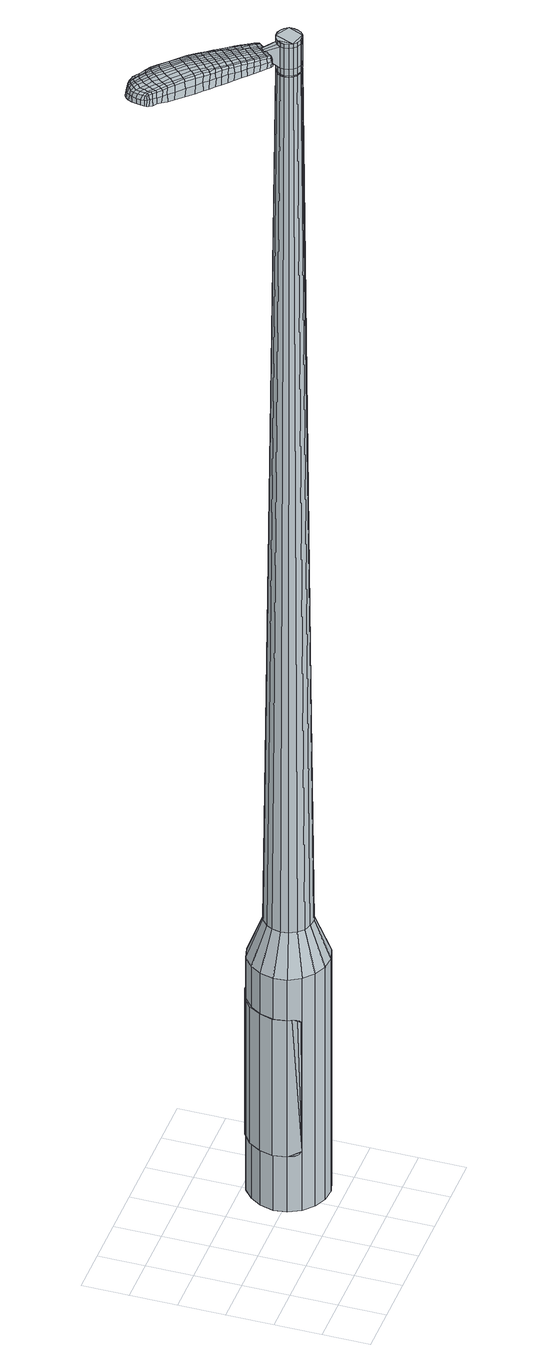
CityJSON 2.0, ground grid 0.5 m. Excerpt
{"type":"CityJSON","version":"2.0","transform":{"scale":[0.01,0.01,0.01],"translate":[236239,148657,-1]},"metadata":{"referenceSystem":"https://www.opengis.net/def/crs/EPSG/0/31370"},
"CityObjects":{
"object1":{"type":"GenericCityObject","attributes":{"cluster":152,"mean_distance_to_centroid":0.363,"new_centroid_x":236240.7,"new_centroid_y":148658.07,"mean_distance_to_camera":12.05,"H1":16.18,"H2":15.59,"Z_final":111.49,"cluster2":-1,"proj_x":236244.15,"proj_y":148654.35,"id_line":53322,"bearing_l":227.16,"distance":5.07,"orientation":"right","G_obj":137.16},"geometry":[{"type":"MultiSurface","lod":"2","boundaries":[[[0,1,2,3]],[[1,4,5,2]],[[4,6,7,5]],[[6,8,9,7]],[[8,10,11,9]],[[10,12,13,11]],[[12,14,15,13]],[[14,16,17,15]],[[16,18,19,17]],[[18,20,21,19]],[[20,22,23,21]],[[22,24,25,23]],[[24,26,27,25]],[[26,28,29,27]],[[28,30,31,29]],[[30,32,33,31]],[[32,34,35,33]],[[34,0,3,35]],[[36,37,38,39]],[[38,40,41,42]],[[41,43,42]],[[42,44,45,46]],[[45,47,46]],[[46,48,49,50]],[[49,51,50]],[[42,46,50,38]],[[50,52,39,38]],[[53,36,39]],[[2,5,7,35]],[[7,9,11,15]],[[11,13,15]],[[15,17,19,23]],[[19,21,23]],[[23,25,27,31]],[[27,29,31]],[[15,23,31,7]],[[31,33,35,7]],[[3,2,35]],[[1,0,54,55]],[[0,34,56,54]],[[34,32,57,56]],[[32,30,58,57]],[[30,28,59,58]],[[28,26,60,59]],[[26,24,61,60]],[[24,22,62,61]],[[22,20,63,62]],[[20,18,64,63]],[[18,16,65,64]],[[16,14,66,65]],[[14,12,67,66]],[[12,10,68,67]],[[10,8,69,68]],[[8,6,70,69]],[[6,4,71,70]],[[4,1,55,71]],[[55,54,72,73]],[[54,56,74,72]],[[56,57,75,74]],[[57,58,76,75]],[[58,59,77,76]],[[59,60,78,77]],[[60,61,79,78]],[[61,62,80,79]],[[62,63,81,80]],[[63,64,82,81]],[[64,65,83,82]],[[65,66,84,83]],[[66,67,85,84]],[[67,68,86,85]],[[68,69,87,86]],[[69,70,88,87]],[[70,71,89,88]],[[71,55,73,89]],[[72,90,91,73]],[[92,93,90,72]],[[94,95,93,92]],[[76,96,95,94]],[[97,98,96,76]],[[99,100,98,97]],[[101,102,100,99]],[[80,103,102,101]],[[104,105,103,80]],[[106,107,105,104]],[[83,108,107,106]],[[84,109,108,83]],[[110,111,109,84]],[[86,112,111,110]],[[87,113,112,86]],[[88,114,113,87]],[[89,115,114,88]],[[73,91,115,89]],[[116,117,118,119]],[[120,116,119,121]],[[122,120,121,123]],[[124,122,123,125]],[[126,124,125,127]],[[128,126,127,129]],[[130,128,129,131]],[[132,130,131,133]],[[134,132,133,135]],[[136,134,135,137]],[[138,136,137,139]],[[140,138,139,141]],[[142,140,141,143]],[[144,142,143,145]],[[146,144,145,147]],[[148,146,147,149]],[[74,92,72]],[[74,75,94,92]],[[75,76,94]],[[77,97,76]],[[77,78,99,97]],[[78,79,101,99]],[[79,80,101]],[[81,104,80]],[[81,82,106,104]],[[82,83,106]],[[85,110,84]],[[85,86,110]],[[150,111,112]],[[150,109,111]],[[151,107,108]],[[151,152,105,107]],[[152,103,105]],[[153,102,103]],[[153,154,100,102]],[[154,155,98,100]],[[155,96,98]],[[156,95,96]],[[156,157,93,95]],[[157,90,93]],[[39,52,148,158]],[[91,90,159,149]],[[53,39,158,117]],[[90,157,118,159]],[[36,53,117,116]],[[157,156,119,118]],[[37,36,116,120]],[[156,96,121,119]],[[38,37,120,122]],[[96,155,123,121]],[[40,38,122,124]],[[155,154,125,123]],[[41,40,124,126]],[[154,153,127,125]],[[43,41,126,128]],[[153,103,129,127]],[[42,43,128,130]],[[103,152,131,129]],[[44,42,130,132]],[[152,151,133,131]],[[45,44,132,134]],[[151,108,135,133]],[[47,45,134,136]],[[108,109,137,135]],[[46,47,136,138]],[[109,150,139,137]],[[48,46,138,140]],[[150,112,141,139]],[[49,48,140,142]],[[112,113,143,141]],[[51,49,142,144]],[[113,114,145,143]],[[50,51,144,146]],[[114,115,147,145]],[[52,50,146,148]],[[115,91,149,147]],[[148,149,160,161]],[[149,159,162,160]],[[159,118,163,162]],[[118,117,164,163]],[[117,158,165,164]],[[158,148,161,165]],[[166,167,168,169]],[[170,166,169,171]],[[166,170,172,173]],[[167,166,173,174]],[[175,176,177,178]],[[179,175,178,180]],[[175,179,181,182]],[[176,175,182,183]],[[184,185,186,187]],[[188,184,187,189]],[[184,188,190,191]],[[185,184,191,192]],[[193,194,195,196]],[[197,193,196,198]],[[193,197,199,200]],[[194,193,200,201]],[[202,203,204,205]],[[206,202,205,207]],[[202,206,208,209]],[[203,202,209,210]],[[211,212,213,214]],[[215,211,214,216]],[[211,215,217,218]],[[212,211,218,219]],[[220,221,222,223]],[[212,220,223,213]],[[220,212,219,224]],[[221,220,224,225]],[[226,227,228,229]],[[221,226,229,222]],[[226,221,225,230]],[[227,226,230,231]],[[232,170,171,233]],[[227,232,233,228]],[[232,227,231,234]],[[170,232,234,172]],[[235,236,237,238]],[[239,235,238,240]],[[235,239,241,242]],[[236,235,242,243]],[[244,245,246,247]],[[236,244,247,237]],[[244,236,243,248]],[[245,244,248,249]],[[250,251,252,253]],[[245,250,253,246]],[[250,245,249,254]],[[251,250,254,255]],[[256,257,258,259]],[[251,256,259,252]],[[256,251,255,260]],[[257,256,260,261]],[[262,167,174,263]],[[257,262,263,258]],[[262,257,261,264]],[[167,262,264,168]],[[265,266,267,268]],[[269,265,268,270]],[[265,269,271,272]],[[266,265,272,273]],[[274,275,276,277]],[[266,274,277,267]],[[274,266,273,278]],[[275,274,278,279]],[[280,281,282,283]],[[275,280,283,276]],[[280,275,279,284]],[[281,280,284,285]],[[286,179,180,287]],[[281,286,287,282]],[[286,281,285,288]],[[179,286,288,181]],[[289,290,291,292]],[[293,289,292,294]],[[289,293,295,296]],[[290,289,296,297]],[[298,299,300,301]],[[290,298,301,291]],[[298,290,297,302]],[[299,298,302,303]],[[304,305,306,307]],[[299,304,307,300]],[[304,299,303,308]],[[305,304,308,309]],[[310,311,312,313]],[[305,310,313,306]],[[310,305,309,314]],[[311,310,314,315]],[[316,176,183,317]],[[311,316,317,312]],[[316,311,315,318]],[[176,316,318,177]],[[319,205,204,320]],[[321,319,320,322]],[[319,321,323,324]],[[205,319,324,207]],[[325,321,322,326]],[[327,325,326,328]],[[325,327,329,330]],[[321,325,330,323]],[[331,327,328,332]],[[333,331,332,334]],[[331,333,335,336]],[[327,331,336,329]],[[337,333,334,338]],[[339,337,338,340]],[[337,339,341,342]],[[333,337,342,335]],[[343,339,340,344]],[[194,343,344,195]],[[343,194,201,345]],[[339,343,345,341]],[[346,347,192,191]],[[348,346,191,190]],[[346,348,349,350]],[[347,346,350,351]],[[352,353,351,350]],[[354,352,350,349]],[[352,354,355,356]],[[353,352,356,357]],[[358,359,357,356]],[[360,358,356,355]],[[358,360,361,362]],[[359,358,362,363]],[[364,365,363,362]],[[366,364,362,361]],[[364,366,199,197]],[[365,364,197,198]],[[367,368,369,370]],[[269,367,370,271]],[[367,269,270,371]],[[368,367,371,372]],[[373,188,189,374]],[[368,373,374,369]],[[373,368,372,375]],[[188,373,375,190]],[[376,377,378,379]],[[215,376,379,217]],[[376,215,216,380]],[[377,376,380,381]],[[382,383,384,385]],[[377,382,385,378]],[[382,377,381,386]],[[383,382,386,387]],[[388,185,192,389]],[[383,388,389,384]],[[388,383,387,390]],[[185,388,390,186]],[[391,392,393,394]],[[173,391,394,174]],[[391,173,172,395]],[[392,391,395,396]],[[397,398,399,400]],[[392,397,400,393]],[[397,392,396,401]],[[398,397,401,402]],[[403,196,195,404]],[[398,403,404,399]],[[403,398,402,405]],[[196,403,405,198]],[[406,407,408,409]],[[178,406,409,180]],[[406,178,177,410]],[[407,406,410,411]],[[412,200,199,413]],[[407,412,413,408]],[[412,407,411,414]],[[200,412,414,201]],[[415,416,417,418]],[[293,415,418,295]],[[415,293,294,419]],[[416,415,419,420]],[[421,206,207,422]],[[416,421,422,417]],[[421,416,420,423]],[[206,421,423,208]],[[424,425,426,427]],[[239,424,427,241]],[[424,239,240,428]],[[425,424,428,429]],[[430,431,432,433]],[[425,430,433,426]],[[430,425,429,434]],[[431,430,434,435]],[[436,203,210,437]],[[431,436,437,432]],[[436,431,435,438]],[[203,436,438,204]],[[439,440,429,428]],[[238,439,428,240]],[[439,238,237,441]],[[440,439,441,442]],[[443,444,435,434]],[[440,443,434,429]],[[443,440,442,445]],[[444,443,445,446]],[[447,320,204,438]],[[444,447,438,435]],[[447,444,446,448]],[[320,447,448,322]],[[449,450,451,452]],[[296,449,452,297]],[[449,296,295,418]],[[450,449,418,417]],[[453,324,323,454]],[[450,453,454,451]],[[453,450,417,422]],[[324,453,422,207]],[[455,456,442,441]],[[247,455,441,237]],[[455,247,246,457]],[[456,455,457,458]],[[459,460,446,445]],[[456,459,445,442]],[[459,456,458,461]],[[460,459,461,462]],[[463,326,322,448]],[[460,463,448,446]],[[463,460,462,464]],[[326,463,464,328]],[[465,466,467,468]],[[302,465,468,303]],[[465,302,297,452]],[[466,465,452,451]],[[469,330,329,470]],[[466,469,470,467]],[[469,466,451,454]],[[330,469,454,323]],[[471,472,458,457]],[[253,471,457,246]],[[471,253,252,473]],[[472,471,473,474]],[[475,476,462,461]],[[472,475,461,458]],[[475,472,474,477]],[[476,475,477,478]],[[479,332,328,464]],[[476,479,464,462]],[[479,476,478,480]],[[332,479,480,334]],[[481,482,483,484]],[[308,481,484,309]],[[481,308,303,468]],[[482,481,468,467]],[[485,336,335,486]],[[482,485,486,483]],[[485,482,467,470]],[[336,485,470,329]],[[487,488,474,473]],[[259,487,473,252]],[[487,259,258,489]],[[488,487,489,490]],[[491,492,478,477]],[[488,491,477,474]],[[491,488,490,493]],[[492,491,493,494]],[[495,338,334,480]],[[492,495,480,478]],[[495,492,494,496]],[[338,495,496,340]],[[497,498,499,500]],[[314,497,500,315]],[[497,314,309,484]],[[498,497,484,483]],[[501,342,341,502]],[[498,501,502,499]],[[501,498,483,486]],[[342,501,486,335]],[[503,504,490,489]],[[263,503,489,258]],[[503,263,174,394]],[[504,503,394,393]],[[505,506,494,493]],[[504,505,493,490]],[[505,504,393,400]],[[506,505,400,399]],[[507,344,340,496]],[[506,507,496,494]],[[507,506,399,404]],[[344,507,404,195]],[[508,509,411,410]],[[318,508,410,177]],[[508,318,315,500]],[[509,508,500,499]],[[510,345,201,414]],[[509,510,414,411]],[[510,509,499,502]],[[345,510,502,341]],[[511,512,372,371]],[[268,511,371,270]],[[511,268,267,513]],[[512,511,513,514]],[[515,348,190,375]],[[512,515,375,372]],[[515,512,514,516]],[[348,515,516,349]],[[517,518,519,520]],[[218,517,520,219]],[[517,218,217,379]],[[518,517,379,378]],[[521,522,523,524]],[[518,521,524,519]],[[521,518,378,385]],[[522,521,385,384]],[[525,347,351,526]],[[522,525,526,523]],[[525,522,384,389]],[[347,525,389,192]],[[527,528,514,513]],[[277,527,513,267]],[[527,277,276,529]],[[528,527,529,530]],[[531,354,349,516]],[[528,531,516,514]],[[531,528,530,532]],[[354,531,532,355]],[[533,534,535,536]],[[224,533,536,225]],[[533,224,219,520]],[[534,533,520,519]],[[537,538,539,540]],[[534,537,540,535]],[[537,534,519,524]],[[538,537,524,523]],[[541,353,357,542]],[[538,541,542,539]],[[541,538,523,526]],[[353,541,526,351]],[[543,544,530,529]],[[283,543,529,276]],[[543,283,282,545]],[[544,543,545,546]],[[547,360,355,532]],[[544,547,532,530]],[[547,544,546,548]],[[360,547,548,361]],[[549,550,551,552]],[[230,549,552,231]],[[549,230,225,536]],[[550,549,536,535]],[[553,554,555,556]],[[550,553,556,551]],[[553,550,535,540]],[[554,553,540,539]],[[557,359,363,558]],[[554,557,558,555]],[[557,554,539,542]],[[359,557,542,357]],[[559,560,546,545]],[[287,559,545,282]],[[559,287,180,409]],[[560,559,409,408]],[[561,366,361,548]],[[560,561,548,546]],[[561,560,408,413]],[[366,561,413,199]],[[562,563,396,395]],[[234,562,395,172]],[[562,234,231,552]],[[563,562,552,551]],[[564,565,402,401]],[[563,564,401,396]],[[564,563,551,556]],[[565,564,556,555]],[[566,365,198,405]],[[565,566,405,402]],[[566,565,555,558]],[[365,566,558,363]],[[567,568,569,570]],[[570,569,571,572]],[[573,571,569,574]],[[574,569,568,575]],[[576,577,578,579]],[[579,578,580,581]],[[582,580,578,583]],[[583,578,577,584]],[[585,586,587,588]],[[588,587,589,590]],[[591,589,587,592]],[[592,587,586,593]],[[594,595,596,597]],[[597,596,598,599]],[[600,598,596,601]],[[601,596,595,602]],[[603,604,605,606]],[[606,605,607,608]],[[609,607,605,610]],[[610,605,604,611]],[[612,613,614,615]],[[615,614,616,617]],[[618,616,614,619]],[[619,614,613,620]],[[621,622,623,624]],[[624,623,613,612]],[[620,613,623,625]],[[625,623,622,626]],[[627,628,629,630]],[[630,629,622,621]],[[626,622,629,631]],[[631,629,628,632]],[[572,571,633,634]],[[634,633,628,627]],[[632,628,633,635]],[[635,633,571,573]],[[636,637,638,639]],[[639,638,640,641]],[[642,640,638,643]],[[643,638,637,644]],[[645,646,647,648]],[[648,647,637,636]],[[644,637,647,649]],[[649,647,646,650]],[[651,652,653,654]],[[654,653,646,645]],[[650,646,653,655]],[[655,653,652,656]],[[657,658,659,660]],[[660,659,652,651]],[[656,652,659,661]],[[661,659,658,662]],[[575,568,663,664]],[[664,663,658,657]],[[662,658,663,665]],[[665,663,568,567]],[[666,667,668,669]],[[669,668,670,671]],[[672,670,668,673]],[[673,668,667,674]],[[675,676,677,678]],[[678,677,667,666]],[[674,667,677,679]],[[679,677,676,680]],[[681,682,683,684]],[[684,683,676,675]],[[680,676,683,685]],[[685,683,682,686]],[[581,580,687,688]],[[688,687,682,681]],[[686,682,687,689]],[[689,687,580,582]],[[690,691,692,693]],[[693,692,694,695]],[[696,694,692,697]],[[697,692,691,698]],[[699,700,701,702]],[[702,701,691,690]],[[698,691,701,703]],[[703,701,700,704]],[[705,706,707,708]],[[708,707,700,699]],[[704,700,707,709]],[[709,707,706,710]],[[711,712,713,714]],[[714,713,706,705]],[[710,706,713,715]],[[715,713,712,716]],[[584,577,717,718]],[[718,717,712,711]],[[716,712,717,719]],[[719,717,577,576]],[[603,606,720,721]],[[721,720,722,723]],[[724,722,720,725]],[[725,720,606,608]],[[723,722,726,727]],[[727,726,728,729]],[[730,728,726,731]],[[731,726,722,724]],[[729,728,732,733]],[[733,732,734,735]],[[736,734,732,737]],[[737,732,728,730]],[[735,734,738,739]],[[739,738,740,741]],[[742,740,738,743]],[[743,738,734,736]],[[741,740,744,745]],[[745,744,595,594]],[[602,595,744,746]],[[746,744,740,742]],[[593,747,748,592]],[[592,748,749,591]],[[750,749,748,751]],[[751,748,747,752]],[[752,753,754,751]],[[751,754,755,750]],[[756,755,754,757]],[[757,754,753,758]],[[758,759,760,757]],[[757,760,761,756]],[[762,761,760,763]],[[763,760,759,764]],[[764,765,766,763]],[[763,766,767,762]],[[600,767,766,598]],[[598,766,765,599]],[[768,769,770,771]],[[771,770,670,672]],[[671,670,770,772]],[[772,770,769,773]],[[590,589,774,775]],[[775,774,769,768]],[[773,769,774,776]],[[776,774,589,591]],[[777,778,779,780]],[[780,779,616,618]],[[617,616,779,781]],[[781,779,778,782]],[[783,784,785,786]],[[786,785,778,777]],[[782,778,785,787]],[[787,785,784,788]],[[593,586,789,790]],[[790,789,784,783]],[[788,784,789,791]],[[791,789,586,585]],[[792,793,794,795]],[[795,794,574,575]],[[573,574,794,796]],[[796,794,793,797]],[[798,799,800,801]],[[801,800,793,792]],[[797,793,800,802]],[[802,800,799,803]],[[594,597,804,805]],[[805,804,799,798]],[[803,799,804,806]],[[806,804,597,599]],[[807,808,809,810]],[[810,809,579,581]],[[576,579,809,811]],[[811,809,808,812]],[[600,601,813,814]],[[814,813,808,807]],[[812,808,813,815]],[[815,813,601,602]],[[816,817,818,819]],[[819,818,694,696]],[[694,818,695]],[[695,818,817,820]],[[608,607,821,822]],[[822,821,817,816]],[[820,817,821,823]],[[823,821,607,609]],[[824,825,826,827]],[[827,826,640,642]],[[641,640,826,828]],[[826,825,828]],[[829,830,831,832]],[[832,831,825,824]],[[828,825,831,833]],[[833,831,830,834]],[[611,604,835,836]],[[836,835,830,829]],[[834,830,835,837]],[[837,835,604,603]],[[838,839,828]],[[828,839,639,641]],[[636,639,839,840]],[[840,839,838,841]],[[834,842,843,833]],[[833,843,838,828]],[[841,838,843,844]],[[844,843,842,845]],[[603,721,846,837]],[[837,846,842,834]],[[845,842,846,847]],[[847,846,721,723]],[[848,849,850,851]],[[851,850,697,698]],[[696,697,850,819]],[[819,850,849,816]],[[724,725,852,853]],[[853,852,849,848]],[[816,849,852,822]],[[822,852,725,608]],[[841,854,855,840]],[[840,855,648,636]],[[645,648,855,856]],[[856,855,854,857]],[[845,858,859,844]],[[844,859,854,841]],[[857,854,859,860]],[[860,859,858,861]],[[723,727,862,847]],[[847,862,858,845]],[[861,858,862,863]],[[863,862,727,729]],[[864,865,866,867]],[[867,866,703,704]],[[698,703,866,851]],[[851,866,865,848]],[[730,731,868,869]],[[869,868,865,864]],[[848,865,868,853]],[[853,868,731,724]],[[857,870,871,856]],[[856,871,654,645]],[[651,654,871,872]],[[872,871,870,873]],[[861,874,875,860]],[[860,875,870,857]],[[873,870,875,876]],[[876,875,874,877]],[[729,733,878,863]],[[863,878,874,861]],[[877,874,878,879]],[[879,878,733,735]],[[880,881,882,883]],[[883,882,709,710]],[[704,709,882,867]],[[867,882,881,864]],[[736,737,884,885]],[[885,884,881,880]],[[864,881,884,869]],[[869,884,737,730]],[[873,886,887,872]],[[872,887,660,651]],[[657,660,887,888]],[[888,887,886,889]],[[877,890,891,876]],[[876,891,886,873]],[[889,886,891,892]],[[892,891,890,893]],[[735,739,894,879]],[[879,894,890,877]],[[893,890,894,895]],[[895,894,739,741]],[[896,897,898,899]],[[899,898,715,716]],[[710,715,898,883]],[[883,898,897,880]],[[742,743,900,901]],[[901,900,897,896]],[[880,897,900,885]],[[885,900,743,736]],[[889,902,903,888]],[[888,903,664,657]],[[575,664,903,795]],[[795,903,902,792]],[[893,904,905,892]],[[892,905,902,889]],[[792,902,905,801]],[[801,905,904,798]],[[741,745,906,895]],[[895,906,904,893]],[[798,904,906,805]],[[805,906,745,594]],[[812,907,908,811]],[[811,908,719,576]],[[716,719,908,899]],[[899,908,907,896]],[[602,746,909,815]],[[815,909,907,812]],[[896,907,909,901]],[[901,909,746,742]],[[773,910,911,772]],[[772,911,669,671]],[[666,669,911,912]],[[912,911,910,913]],[[591,749,914,776]],[[776,914,910,773]],[[913,910,914,915]],[[915,914,749,750]],[[916,917,918,919]],[[919,918,619,620]],[[618,619,918,780]],[[780,918,917,777]],[[920,921,922,923]],[[923,922,917,916]],[[777,917,922,786]],[[786,922,921,783]],[[752,747,924,925]],[[925,924,921,920]],[[783,921,924,790]],[[790,924,747,593]],[[913,926,927,912]],[[912,927,678,666]],[[675,678,927,928]],[[928,927,926,929]],[[750,755,930,915]],[[915,930,926,913]],[[929,926,930,931]],[[931,930,755,756]],[[932,933,934,935]],[[935,934,625,626]],[[620,625,934,919]],[[919,934,933,916]],[[936,937,938,939]],[[939,938,933,932]],[[916,933,938,923]],[[923,938,937,920]],[[758,753,940,941]],[[941,940,937,936]],[[920,937,940,925]],[[925,940,753,752]],[[929,942,943,928]],[[928,943,684,675]],[[681,684,943,944]],[[944,943,942,945]],[[756,761,946,931]],[[931,946,942,929]],[[945,942,946,947]],[[947,946,761,762]],[[948,949,950,951]],[[951,950,631,632]],[[626,631,950,935]],[[935,950,949,932]],[[952,953,954,955]],[[955,954,949,948]],[[932,949,954,939]],[[939,954,953,936]],[[764,759,956,957]],[[957,956,953,952]],[[936,953,956,941]],[[941,956,759,758]],[[945,958,959,944]],[[944,959,688,681]],[[581,688,959,810]],[[810,959,958,807]],[[762,767,960,947]],[[947,960,958,945]],[[807,958,960,814]],[[814,960,767,600]],[[797,961,962,796]],[[796,962,635,573]],[[632,635,962,951]],[[951,962,961,948]],[[803,963,964,802]],[[802,964,961,797]],[[948,961,964,955]],[[955,964,963,952]],[[599,765,965,806]],[[806,965,963,803]],[[952,963,965,957]],[[957,965,765,764]],[[567,570,169,168]],[[570,572,171,169]],[[582,583,182,181]],[[583,584,183,182]],[[585,588,187,186]],[[588,590,189,187]],[[609,610,209,208]],[[610,611,210,209]],[[612,615,214,213]],[[615,617,216,214]],[[621,624,223,222]],[[624,612,213,223]],[[627,630,229,228]],[[630,621,222,229]],[[572,634,233,171]],[[634,627,228,233]],[[642,643,242,241]],[[643,644,243,242]],[[644,649,248,243]],[[649,650,249,248]],[[650,655,254,249]],[[655,656,255,254]],[[656,661,260,255]],[[661,662,261,260]],[[662,665,264,261]],[[665,567,168,264]],[[672,673,272,271]],[[673,674,273,272]],[[674,679,278,273]],[[679,680,279,278]],[[680,685,284,279]],[[685,686,285,284]],[[686,689,288,285]],[[689,582,181,288]],[[690,693,292,291]],[[693,695,294,292]],[[699,702,301,300]],[[702,690,291,301]],[[705,708,307,306]],[[708,699,300,307]],[[711,714,313,312]],[[714,705,306,313]],[[584,718,317,183]],[[718,711,312,317]],[[768,771,370,369]],[[771,672,271,370]],[[590,775,374,189]],[[775,768,369,374]],[[617,781,380,216]],[[781,782,381,380]],[[782,787,386,381]],[[787,788,387,386]],[[788,791,390,387]],[[791,585,186,390]],[[695,419,294]],[[695,820,420,419]],[[820,823,423,420]],[[823,609,208,423]],[[824,827,427,426]],[[827,642,241,427]],[[829,832,433,432]],[[832,824,426,433]],[[611,836,437,210]],[[836,829,432,437]],[[966,967,968,969]],[[970,971,969,968]],[[972,973,974,975]],[[976,977,978,979]],[[967,980,981,968]],[[982,970,968,981]],[[983,972,975,984]],[[985,986,977,976]],[[980,987,988,981]],[[988,989,982,981]],[[990,983,984,991]],[[992,986,985,993]],[[987,994,995,988]],[[995,996,989,988]],[[997,990,991,998]],[[999,992,993,1000]],[[1001,1002,1003,1004]],[[1005,1006,1002,1001]],[[1005,1007,1008,1006]],[[1007,1009,1010,1008]],[[1011,1012,1013,1014]],[[1015,1016,1012,1011]],[[1017,1018,1016,1015]],[[1019,1020,1018,1017]],[[1014,1003,1002,1011]],[[1011,1002,1006,1015]],[[1006,1008,1017,1015]],[[1008,1010,1019,1017]],[[975,974,971,970]],[[984,975,970,982]],[[989,991,984,982]],[[996,998,991,989]],[[976,979,973,972]],[[985,976,972,983]],[[993,985,983,990]],[[1000,993,990,997]],[[977,1001,1004,978]],[[986,1005,1001,977]],[[1007,1005,986,992]],[[1009,1007,992,999]],[[1021,1022,1023,1024]],[[1023,1025,1026,1027]],[[1023,1027,1028,1029]],[[1023,1029,1024]],[[1030,1021,1024,1031]],[[1032,1031,1024,1033]],[[1034,1033,1024]],[[1035,1023,1022,1036]],[[1037,1035,1036,1038]],[[1039,1037,1038,1040]],[[1041,1039,1040,1042]],[[1043,1041,1042,1044]],[[1044,1045,1046,1047]],[[1044,1047,1048,1049]],[[1044,1049,1050,1051]],[[1050,1052,1053,1054]],[[1050,1054,1055,1056]],[[1050,1056,1051]],[[1044,1051,1043]],[[1057,1058,1022,1021]],[[1059,1060,1025,1023]],[[1061,1062,1034,1024]],[[1058,1063,1036,1022]],[[1064,1059,1023,1035]],[[1063,1065,1038,1036]],[[1066,1064,1035,1037]],[[1065,1067,1040,1038]],[[1068,1066,1037,1039]],[[1067,1069,1042,1040]],[[1070,1068,1039,1041]],[[1069,1071,1044,1042]],[[1072,1070,1041,1043]],[[1071,1073,1045,1044]],[[1074,1075,1052,1050]],[[1076,1072,1043,1051]],[[1046,1045,1073,1077]],[[1047,1046,1077,1078]],[[1048,1047,1078,1079]],[[1049,1048,1079,1080]],[[1050,1049,1080,1074]],[[1081,1057,1021,1030]],[[1082,1081,1030,1031]],[[1083,1082,1031,1032]],[[1084,1083,1032,1033]],[[1062,1084,1033,1034]],[[1026,1025,1060,1085]],[[1053,1052,1075,1086]],[[1027,1026,1085,1087]],[[1028,1027,1087,1088]],[[1029,1028,1088,1089]],[[1024,1029,1089,1061]],[[1054,1053,1086,1090]],[[1055,1054,1090,1091]],[[1056,1055,1091,1092]],[[1051,1056,1092,1076]]]}]}
},
"vertices":[
[137,136,384],[148,145,384],[148,145,96],[137,136,96],[162,149,384],[162,149,96],[177,148,384],[177,148,96],[191,143,384],[191,143,96],[201,133,384],[201,133,96],[208,120,384],[208,120,96],[210,105,384],[210,105,96],[207,91,384],[207,91,96],[199,78,384],[199,78,96],[187,69,384],[187,69,96],[173,65,384],[173,65,96],[158,66,384],[158,66,96],[145,72,384],[145,72,96],[134,82,384],[134,82,96],[127,95,384],[127,95,96],[125,109,384],[125,109,96],[129,124,384],[129,124,96],[154,108,1524],[155,103,1524],[157,99,1524],[158,116,1524],[160,96,1524],[165,94,1524],[174,95,1524],[169,94,1524],[178,98,1524],[180,102,1524],[181,111,1524],[181,106,1524],[178,115,1524],[175,118,1524],[166,120,1524],[171,120,1524],[162,119,1524],[155,112,1524],[149,124,429],[156,130,429],[145,117,429],[143,108,429],[144,100,429],[148,92,429],[154,86,429],[162,83,429],[171,82,429],[179,85,429],[186,90,429],[191,97,429],[193,106,429],[192,115,429],[188,122,429],[181,128,429],[173,132,429],[165,132,429],[158,116,1483],[162,119,1483],[155,112,1483],[154,108,1483],[155,103,1483],[157,99,1483],[160,96,1483],[165,94,1483],[169,94,1483],[174,95,1483],[178,98,1483],[180,102,1483],[181,106,1483],[181,111,1483],[178,115,1483],[175,118,1483],[171,120,1483],[166,120,1483],[158,116,1485],[162,119,1485],[156,112,1483],[156,112,1485],[155,108,1483],[155,108,1485],[155,103,1485],[158,99,1483],[158,99,1485],[161,96,1483],[161,96,1485],[165,95,1483],[165,95,1485],[169,94,1485],[174,96,1483],[174,96,1485],[177,98,1483],[177,98,1485],[180,102,1485],[181,106,1485],[180,111,1483],[180,111,1485],[178,115,1485],[175,118,1485],[171,120,1485],[166,120,1485],[154,108,1519],[155,112,1519],[155,112,1493],[154,108,1493],[155,103,1519],[155,103,1493],[157,99,1519],[157,99,1493],[160,96,1519],[160,96,1493],[165,94,1519],[165,94,1493],[169,94,1519],[169,94,1493],[174,95,1519],[174,95,1493],[178,98,1519],[178,98,1493],[180,102,1519],[180,102,1493],[181,106,1519],[181,106,1493],[181,111,1519],[181,111,1493],[178,115,1519],[178,115,1493],[175,118,1519],[175,118,1493],[171,120,1519],[171,120,1493],[166,120,1519],[166,120,1493],[162,119,1519],[162,119,1493],[181,111,1485],[178,98,1485],[174,95,1485],[165,94,1485],[160,96,1485],[157,99,1485],[154,108,1485],[155,112,1485],[158,116,1519],[158,116,1493],[146,131,1513],[146,131,1518],[144,129,1513],[142,127,1513],[142,127,1518],[144,129,1518],[103,194,1519],[108,189,1518],[108,191,1509],[103,196,1510],[97,200,1519],[97,202,1510],[97,198,1526],[103,192,1525],[108,187,1525],[77,166,1519],[82,161,1518],[84,161,1525],[79,166,1525],[70,171,1519],[72,172,1526],[68,171,1510],[75,165,1510],[80,161,1509],[35,228,1519],[37,231,1519],[37,232,1513],[34,229,1513],[33,225,1519],[32,225,1513],[34,224,1524],[36,227,1524],[39,230,1524],[89,178,1530],[95,173,1529],[97,175,1529],[92,180,1530],[83,184,1531],[85,187,1531],[80,181,1530],[87,175,1530],[92,170,1529],[149,123,1512],[150,125,1512],[150,126,1517],[148,124,1517],[147,121,1512],[146,122,1517],[146,121,1506],[148,124,1506],[150,126,1506],[59,233,1519],[62,231,1519],[62,233,1512],[59,235,1512],[57,234,1518],[57,236,1512],[57,233,1522],[58,232,1523],[61,230,1524],[65,228,1519],[70,225,1519],[70,226,1512],[66,230,1512],[65,227,1524],[69,223,1525],[74,221,1519],[80,216,1519],[80,218,1511],[74,223,1511],[74,219,1526],[80,214,1526],[89,208,1519],[89,210,1510],[88,206,1526],[154,140,1513],[149,146,1513],[149,145,1518],[154,139,1517],[158,136,1512],[157,136,1516],[158,137,1506],[154,142,1507],[149,147,1507],[144,151,1514],[139,157,1515],[138,155,1520],[144,150,1519],[144,153,1507],[139,158,1507],[134,162,1515],[128,168,1516],[128,166,1522],[133,161,1521],[134,164,1508],[129,169,1508],[123,173,1517],[118,178,1517],[118,176,1524],[123,171,1523],[123,175,1508],[118,180,1509],[113,183,1518],[113,182,1524],[113,185,1509],[34,207,1519],[36,205,1519],[37,205,1524],[35,208,1523],[33,209,1518],[34,210,1522],[31,209,1512],[32,207,1512],[34,204,1512],[39,201,1519],[43,197,1519],[45,197,1525],[41,202,1524],[38,201,1512],[41,197,1512],[47,193,1519],[53,187,1519],[55,188,1526],[49,193,1526],[46,192,1511],[51,187,1511],[62,179,1519],[63,180,1526],[60,179,1510],[134,118,1513],[128,123,1513],[126,123,1507],[132,118,1507],[138,115,1512],[137,115,1506],[138,116,1516],[135,119,1517],[129,124,1518],[122,128,1514],[116,133,1515],[115,132,1507],[120,128,1507],[123,128,1519],[118,133,1520],[110,137,1515],[105,142,1516],[103,142,1508],[109,137,1508],[112,138,1521],[106,143,1522],[99,147,1517],[93,152,1517],[91,151,1509],[97,147,1508],[101,147,1523],[95,152,1524],[88,156,1518],[86,156,1509],[89,157,1524],[144,128,1519],[146,130,1519],[138,133,1520],[140,135,1520],[136,131,1520],[142,126,1519],[133,138,1522],[135,140,1522],[127,143,1523],[129,145,1523],[125,141,1523],[131,136,1521],[122,148,1524],[124,150,1524],[116,153,1525],[118,155,1525],[114,151,1525],[120,146,1524],[111,158,1526],[113,160,1526],[106,163,1527],[108,165,1527],[103,161,1527],[109,156,1526],[100,168,1528],[102,170,1528],[98,165,1528],[38,225,1527],[41,228,1527],[36,222,1526],[39,219,1527],[42,222,1528],[44,225,1528],[46,218,1529],[49,220,1529],[44,214,1528],[49,209,1530],[52,213,1530],[54,215,1530],[57,208,1531],[60,211,1531],[54,204,1530],[61,198,1531],[64,202,1531],[66,204,1531],[73,193,1531],[76,195,1531],[71,190,1531],[32,212,1518],[31,215,1519],[30,215,1513],[30,211,1513],[33,211,1523],[33,214,1523],[32,220,1519],[31,220,1513],[33,219,1524],[54,235,1518],[52,235,1518],[52,234,1523],[55,233,1523],[55,236,1513],[52,236,1513],[48,235,1519],[44,234,1519],[45,233,1524],[49,234,1523],[48,236,1513],[44,235,1513],[41,233,1519],[42,232,1524],[40,234,1513],[102,191,1528],[101,189,1528],[106,184,1528],[107,186,1527],[96,197,1528],[94,195,1529],[98,187,1529],[96,185,1530],[101,180,1529],[104,182,1528],[92,194,1529],[90,191,1530],[94,183,1530],[99,178,1529],[87,189,1531],[80,167,1528],[81,169,1529],[75,175,1529],[73,173,1528],[85,162,1527],[87,164,1528],[84,172,1529],[77,178,1530],[89,167,1528],[140,115,1512],[142,116,1512],[141,117,1517],[140,116,1517],[139,114,1506],[141,116,1506],[144,118,1512],[143,120,1517],[143,119,1506],[159,134,1512],[158,133,1512],[157,134,1506],[159,135,1506],[157,134,1517],[156,133,1517],[156,131,1512],[154,129,1512],[154,130,1506],[156,132,1506],[155,132,1517],[153,130,1517],[152,127,1512],[152,128,1506],[151,128,1517],[153,138,1519],[152,137,1519],[148,143,1520],[147,142,1520],[151,135,1519],[149,133,1519],[146,141,1520],[144,139,1520],[147,132,1519],[142,137,1520],[136,119,1519],[137,121,1519],[132,126,1520],[130,124,1520],[139,123,1519],[134,128,1520],[143,149,1521],[142,148,1521],[138,154,1522],[137,153,1522],[140,146,1521],[138,144,1521],[135,151,1522],[133,149,1523],[137,142,1522],[131,147,1523],[125,129,1521],[126,131,1521],[120,135,1522],[119,134,1522],[128,133,1521],[123,138,1522],[133,159,1523],[131,158,1523],[127,165,1524],[126,163,1524],[130,156,1523],[128,154,1524],[124,162,1525],[122,159,1525],[126,152,1524],[120,157,1525],[113,139,1523],[115,140,1523],[109,145,1524],[107,144,1524],[117,143,1524],[111,148,1525],[122,170,1525],[121,169,1525],[117,175,1526],[116,174,1526],[119,167,1526],[117,165,1526],[114,172,1527],[112,170,1527],[115,162,1526],[110,168,1527],[102,148,1525],[103,150,1525],[98,155,1526],[96,153,1526],[106,153,1526],[100,157,1527],[112,180,1527],[111,179,1527],[109,177,1527],[107,175,1528],[104,173,1528],[91,158,1527],[92,159,1527],[95,162,1528],[35,210,1525],[35,212,1525],[37,207,1526],[37,210,1526],[35,217,1526],[38,214,1527],[57,232,1525],[54,232,1525],[57,230,1526],[59,230,1525],[51,232,1525],[47,231,1526],[50,229,1527],[54,229,1526],[44,230,1526],[47,227,1527],[41,203,1526],[41,206,1527],[45,199,1527],[46,201,1528],[42,210,1528],[47,205,1529],[63,226,1526],[61,226,1527],[66,222,1528],[68,223,1527],[58,226,1527],[55,225,1528],[60,220,1529],[63,221,1528],[52,223,1528],[57,218,1530],[49,194,1528],[50,197,1529],[55,189,1528],[56,191,1529],[52,200,1529],[59,194,1530],[73,219,1528],[71,218,1528],[77,212,1529],[79,213,1528],[68,217,1529],[65,215,1530],[72,209,1530],[74,211,1530],[62,213,1530],[69,207,1531],[64,181,1529],[65,183,1529],[68,186,1530],[87,205,1528],[86,204,1529],[83,202,1530],[81,200,1530],[78,198,1531],[107,189,1509],[107,187,1518],[102,192,1518],[102,194,1509],[96,198,1519],[96,200,1510],[95,197,1525],[101,191,1525],[106,186,1525],[85,163,1525],[83,163,1518],[78,167,1518],[80,168,1525],[72,173,1519],[73,173,1525],[70,173,1510],[76,167,1509],[81,162,1509],[38,230,1513],[39,229,1519],[37,227,1519],[36,228,1513],[35,224,1519],[34,224,1513],[36,223,1524],[38,226,1524],[40,228,1524],[97,176,1528],[94,173,1528],[89,178,1529],[91,181,1529],[82,184,1529],[85,187,1529],[80,182,1529],[87,176,1529],[92,171,1528],[148,127,1516],[149,127,1512],[147,125,1512],[146,125,1516],[145,123,1512],[144,123,1516],[144,123,1506],[146,125,1506],[148,127,1506],[61,231,1512],[60,229,1519],[58,231,1518],[58,233,1512],[56,232,1518],[56,234,1512],[56,231,1522],[57,230,1523],[60,228,1523],[69,225,1512],[69,223,1519],[64,227,1519],[64,228,1512],[64,225,1524],[68,222,1525],[79,216,1511],[79,214,1519],[73,219,1519],[73,221,1511],[73,218,1525],[78,213,1526],[87,206,1519],[87,208,1510],[87,205,1526],[147,143,1518],[148,145,1513],[153,139,1513],[153,138,1517],[156,135,1512],[155,135,1515],[156,137,1506],[153,141,1506],[148,146,1507],[137,154,1520],[137,156,1514],[142,150,1514],[142,149,1519],[143,152,1507],[137,157,1507],[127,165,1522],[127,166,1516],[132,161,1515],[132,159,1521],[132,163,1508],[127,168,1508],[116,175,1523],[117,177,1517],[122,172,1516],[122,170,1522],[122,174,1508],[117,179,1508],[112,182,1517],[111,180,1524],[112,184,1509],[39,207,1523],[38,206,1519],[36,208,1518],[37,209,1523],[34,210,1518],[35,210,1522],[33,210,1512],[34,208,1512],[36,206,1512],[46,199,1525],[45,198,1519],[41,202,1519],[42,203,1524],[39,202,1512],[43,198,1512],[56,189,1526],[54,188,1519],[49,194,1519],[50,194,1525],[47,194,1511],[53,188,1511],[63,181,1519],[64,181,1526],[61,180,1510],[128,125,1507],[129,125,1513],[135,120,1513],[133,120,1506],[139,117,1512],[138,117,1506],[139,118,1515],[136,120,1517],[130,125,1518],[116,134,1507],[117,134,1514],[123,129,1514],[122,129,1507],[124,130,1519],[119,135,1520],[104,144,1508],[106,144,1516],[112,139,1515],[110,139,1508],[113,139,1521],[107,144,1522],[93,153,1508],[95,153,1517],[100,148,1516],[98,148,1508],[102,149,1522],[96,154,1523],[89,158,1517],[87,158,1509],[91,158,1524],[143,129,1518],[145,130,1518],[138,133,1519],[140,135,1519],[136,131,1519],[141,126,1518],[132,138,1520],[134,140,1520],[127,143,1521],[129,145,1521],[125,141,1521],[130,136,1520],[122,148,1523],[123,150,1523],[116,153,1524],[118,156,1524],[114,151,1524],[119,146,1523],[111,158,1525],[113,161,1525],[105,163,1526],[107,166,1526],[103,161,1526],[108,156,1525],[100,168,1527],[102,171,1527],[98,166,1527],[42,227,1526],[39,224,1526],[38,221,1525],[40,218,1526],[42,222,1526],[45,224,1526],[49,220,1528],[47,217,1528],[45,214,1527],[50,209,1528],[52,213,1529],[54,215,1529],[60,210,1530],[57,208,1530],[55,205,1529],[62,199,1530],[64,202,1530],[66,204,1530],[75,195,1530],[73,193,1530],[71,190,1530],[32,214,1513],[34,214,1518],[34,212,1518],[32,211,1512],[35,211,1523],[35,214,1523],[34,219,1519],[33,219,1513],[35,218,1523],[52,232,1523],[52,233,1518],[54,233,1518],[55,231,1523],[54,234,1512],[52,234,1512],[46,231,1523],[45,232,1519],[48,233,1519],[49,232,1523],[48,234,1513],[44,233,1513],[42,231,1519],[43,230,1524],[41,232,1513],[105,184,1527],[100,189,1527],[101,190,1527],[106,185,1526],[95,196,1527],[94,195,1528],[101,180,1528],[96,185,1528],[98,187,1528],[103,182,1527],[92,193,1528],[89,191,1529],[93,183,1529],[99,178,1528],[87,189,1529],[75,175,1528],[81,169,1527],[81,168,1527],[74,174,1527],[86,164,1526],[87,165,1527],[84,172,1528],[77,178,1528],[89,168,1527],[140,119,1516],[140,118,1512],[140,117,1512],[139,118,1516],[139,118,1506],[142,120,1512],[142,121,1516],[141,120,1506],[156,135,1506],[156,134,1512],[157,135,1512],[157,136,1506],[155,135,1516],[152,132,1506],[152,131,1512],[154,133,1512],[154,134,1506],[153,133,1516],[152,131,1516],[151,129,1512],[150,130,1506],[150,129,1516],[152,137,1518],[152,138,1518],[147,143,1519],[147,142,1519],[148,134,1518],[150,136,1518],[145,141,1519],[143,139,1519],[147,132,1518],[141,137,1519],[131,126,1519],[137,122,1518],[136,121,1518],[131,125,1519],[139,124,1518],[134,129,1519],[141,148,1520],[142,148,1520],[137,154,1521],[136,153,1521],[138,144,1520],[140,146,1520],[134,151,1521],[132,149,1521],[136,142,1520],[131,147,1521],[120,136,1521],[126,131,1520],[125,130,1520],[119,135,1521],[128,134,1520],[122,138,1521],[131,158,1522],[131,159,1522],[126,164,1523],[125,163,1523],[127,154,1522],[129,156,1522],[124,162,1523],[122,160,1524],[125,152,1523],[120,158,1524],[109,146,1523],[114,141,1522],[114,140,1522],[108,145,1523],[117,143,1522],[111,148,1523],[120,169,1524],[121,169,1524],[116,175,1525],[115,174,1525],[117,165,1525],[119,167,1524],[113,172,1525],[111,170,1526],[115,163,1525],[109,168,1526],[98,155,1525],[103,150,1524],[102,149,1524],[97,154,1525],[106,153,1524],[100,158,1525],[110,179,1526],[111,180,1526],[106,175,1527],[108,177,1526],[104,173,1527],[92,160,1526],[91,159,1526],[95,163,1526],[36,212,1524],[37,210,1524],[39,208,1525],[38,210,1525],[37,217,1525],[39,214,1525],[57,229,1525],[54,230,1524],[56,230,1524],[59,228,1525],[50,228,1526],[47,230,1525],[51,230,1524],[54,228,1525],[44,229,1525],[47,226,1526],[42,206,1526],[42,204,1526],[46,200,1526],[47,201,1527],[43,210,1526],[48,205,1527],[66,221,1527],[61,225,1526],[63,225,1526],[67,221,1526],[60,219,1528],[55,224,1527],[58,225,1526],[63,220,1527],[52,222,1527],[57,217,1528],[51,197,1527],[51,195,1527],[56,190,1527],[57,191,1528],[53,201,1528],[59,195,1529],[76,212,1528],[70,217,1527],[72,217,1527],[78,212,1527],[71,208,1529],[65,214,1529],[68,216,1528],[74,210,1528],[62,212,1529],[69,206,1530],[66,183,1528],[65,182,1528],[68,187,1529],[85,203,1528],[86,204,1528],[80,200,1529],[83,202,1529],[78,198,1530],[157,136,1508],[152,131,1508],[129,154,1509],[134,160,1509],[114,170,1510],[119,176,1510],[85,197,1512],[91,204,1512],[105,192,1511],[98,185,1511],[72,209,1513],[62,218,1514],[68,225,1514],[78,216,1513],[147,126,1508],[124,149,1509],[108,163,1510],[79,190,1512],[92,178,1511],[65,202,1513],[56,212,1514],[143,121,1508],[118,143,1509],[102,157,1510],[72,183,1512],[86,171,1511],[50,205,1514],[59,196,1513],[138,117,1508],[113,137,1509],[96,151,1510],[66,176,1512],[79,164,1511],[44,199,1514],[53,189,1513],[51,227,1514],[47,229,1514],[52,234,1514],[57,233,1514],[46,221,1514],[42,224,1514],[40,215,1514],[37,219,1514],[34,208,1514],[33,214,1514],[42,230,1515],[37,230,1515],[38,231,1515],[45,234,1515],[39,227,1515],[37,229,1515],[36,224,1515],[36,228,1515],[33,221,1515],[35,228,1515],[128,91,334],[126,95,334],[126,95,165],[132,82,171],[128,91,165],[129,88,165],[130,86,166],[131,84,167],[132,83,169],[129,88,334],[130,86,333],[131,84,332],[132,83,331],[132,82,328],[124,110,165],[124,110,334],[128,124,165],[128,124,334],[136,137,165],[136,137,334],[148,146,165],[148,146,334],[162,151,165],[162,151,334],[166,151,334],[170,150,334],[173,150,333],[175,150,332],[176,150,331],[177,150,328],[166,151,165],[177,150,171],[176,150,169],[175,150,167],[173,150,166],[170,150,165],[130,93,334],[128,96,334],[128,96,165],[130,93,165],[135,84,171],[135,84,328],[127,110,334],[127,110,165],[130,123,334],[130,123,165],[138,135,334],[138,135,165],[149,144,334],[149,144,165],[162,148,334],[162,148,165],[166,148,334],[176,147,328],[176,147,171],[166,148,165],[170,148,334],[173,147,333],[175,147,332],[176,147,331],[132,90,334],[133,87,333],[134,85,332],[134,84,331],[132,90,165],[176,147,169],[133,87,166],[134,85,167],[134,84,169],[175,147,167],[173,147,166],[170,148,165]
]}
